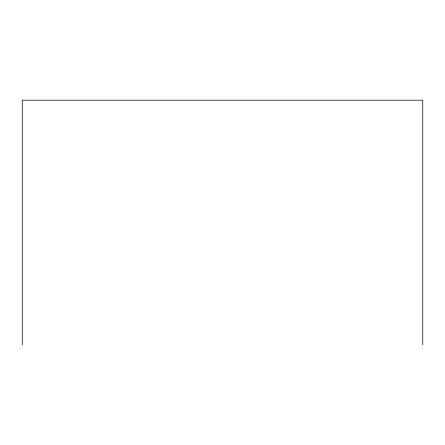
<?xml version="1.0" encoding="UTF-8"?>
<svg xmlns="http://www.w3.org/2000/svg" width="445" height="445" viewBox="0 0 445 445"><rect width="100%" height="100%" fill="white"/><g stroke="black" fill="none" stroke-linecap="round" stroke-linejoin="round"><path stroke-width="0.67" d="M422.75 344.808L422.75 100.192L22.25 100.192L22.25 344.808"/></g></svg>
